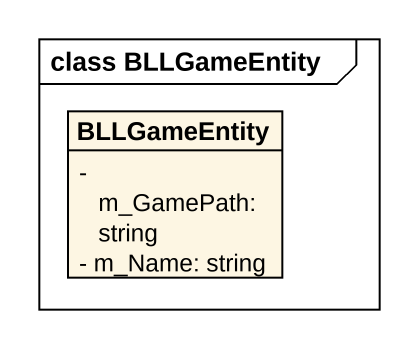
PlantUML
@startuml
mainframe class BLLGameEntity
hide circle
hide empty members
skinparam classAttributeIconSize 0
class BLLGameEntity {
  - m_GamePath: string
  - m_Name: string
}
@enduml
